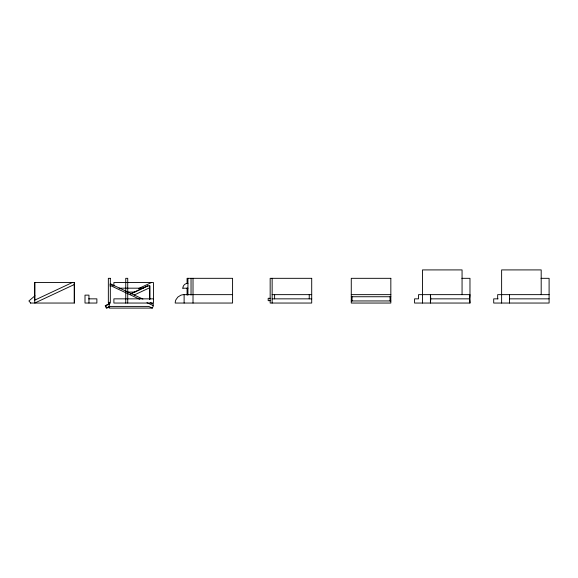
<?xml version="1.0" encoding="UTF-8"?>
<svg xmlns="http://www.w3.org/2000/svg" width="578" height="578" viewBox="0 0 578 578"><rect width="100%" height="100%" fill="white"/><g stroke="black" fill="none" stroke-linecap="round" stroke-linejoin="round"><path stroke-width="0.87" d="M30.403 303.045L74.316 303.045L74.316 282.526L34.752 282.526L34.752 300.141L72.344 282.526M74.316 303.045L74.316 282.526M430.798 298.848L430.408 303.045L430.408 294.643L430.798 298.848L469.574 298.848L469.972 303.045L414.578 303.045L414.578 298.848L418.537 298.848L418.537 294.643L469.972 294.643L469.574 298.848M152.708 305.61L153.452 304.028L150.193 302.504M109.184 302.222L109.184 308.088L152.332 308.088L153.452 305.704L146.942 302.655M34.969 295.777L28.9 300.965L30.706 303.045M74.316 284.506L34.752 303.045L34.752 282.526M138.395 288.653L151.472 282.526M109.271 303.797L105.203 305.704L106.316 308.088L109.184 306.745M130.411 293.891L147.484 285.886L149.984 285.886L149.984 299.339M106.533 305.321L109.791 303.797M130.621 294.036L148.004 285.886M134.125 295.055L149.464 287.858M109.704 306.745L106.836 308.088L105.723 305.704M461.88 278.321L469.972 278.321L469.972 303.045M541.008 278.321L549.1 278.321L549.1 303.045L493.706 303.045L493.706 298.848L498.106 298.848M109.842 284.203L111.164 284.203L142.874 299.072M109.842 285.886L111.164 285.886L139.623 299.223M119.09 288.184L143.106 288.184M182.865 288.212L187.937 288.212M127.81 292.056L134.84 292.056M187.077 283.617L187.077 278.321L232.58 278.321L232.58 303.045L175.213 303.045A8.005 8.005 0 0 1 175.885 299.83L177.814 297.106L180.704 295.279A9.356 9.356 0 0 1 184.115 294.643L232.58 294.643M272.144 294.643L311.708 294.643M351.272 294.643L390.836 294.643M549.1 294.643L497.665 294.643L497.665 298.848M351.272 296.745L390.836 296.745M270.164 298.299L268.185 298.299L268.185 300.676L270.164 300.676M88.687 298.848L96.873 298.848L96.873 303.045L85.002 303.045L85.002 295.134L88.961 295.134L88.961 303.045M153.452 298.848L113.888 298.848L113.888 303.045L153.452 303.045L153.452 282.526L113.888 282.526L113.888 286.096M272.144 298.848L311.708 298.848M509.536 298.848L549.1 298.848M351.272 300.95L390.836 300.95M109.184 306.405L148.748 306.405L152.332 308.088M111.164 284.203L112.349 285.525M541.189 294.643L541.189 269.912L501.625 269.912L501.625 303.045M509.536 294.643L509.536 303.045M462.06 294.643L462.06 269.912L422.489 269.912L422.489 303.045M390.049 296.745L390.049 300.95M352.067 296.745L352.067 300.95M309.237 294.643L309.237 298.848M274.615 294.643L274.615 298.848M272.144 278.321L272.144 303.045M193.016 278.321L193.016 303.045M191.036 278.321L191.036 295.098M187.937 278.321L187.937 295.098M187.077 288.032L187.077 295.098M184.115 294.643L184.115 303.045M149.464 285.886L149.464 299.339M127.731 303.045L127.731 278.321L125.751 278.321L125.751 303.045M182.821 288.212A5.014 5.014 0 0 1 187.937 283.307M110.326 278.321L108.346 278.321L108.346 303.045L110.326 303.045L110.326 278.321M311.708 278.321L270.164 278.321L270.164 303.045L311.708 303.045L311.708 278.321M390.836 278.321L351.272 278.321L351.272 303.045L390.836 303.045L390.836 278.321"/></g></svg>
